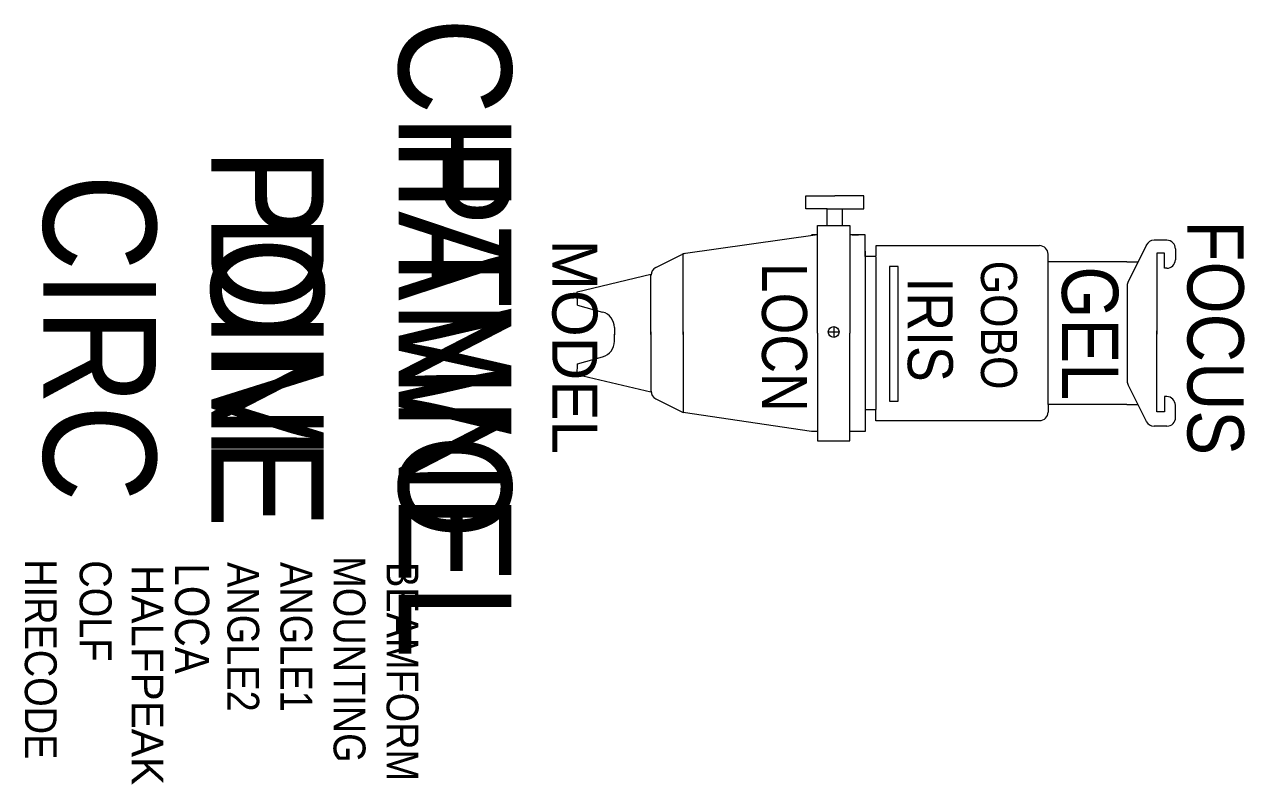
# Model space of a CAD drawing. Extents: x 2159 to 3243, y 187 to 863.
import ezdxf
from ezdxf.enums import TextEntityAlignment as Align

# ---------------------------------------------------------------- set-up
doc = ezdxf.new("R2010")
doc.units = 0
doc.header["$MEASUREMENT"] = 0
doc.layers.get('0').update_dxf_attribs({"linetype": 'CONTINUOUS'})
for name, color, linetype in [('CHANNEL', 3, 'CONTINUOUS'), ('CIRC', 6, 'CONTINUOUS'), ('DIMMER', 4, 'CONTINUOUS'), ('FOCUS', 2, 'CONTINUOUS'), ('GEL', 1, 'CONTINUOUS'), ('LANTERNS', 4, 'CONTINUOUS'), ('LOCATION', 7, 'CONTINUOUS'), ('MODEL', 6, 'CONTINUOUS'), ('PATCH', 5, 'CONTINUOUS'), ('PATCH2', 5, 'CONTINUOUS')]:
    doc.layers.add(name, color=color, linetype=linetype)

msp = doc.modelspace()

# ---------------------------------------------------------------- linework, layer by layer
for p, q in [((2852.8, 710.2), (2878.7, 710.2)), ((2852.8, 698.7), (2852.8, 710.2)), ((2904.6, 710.2), (2878.7, 710.2)), ((2904.6, 698.7), (2904.6, 710.2)), ((2871.9, 698.7), (2852.8, 698.7)), ((2871.6, 698.7), (2889.2, 698.7)), ((2871.9, 684.3), (2871.9, 698.7)), ((2885.5, 684.3), (2885.5, 698.7)), ((2885.5, 698.7), (2904.6, 698.7)), ((2863.4, 683.9), (2892.1, 683.9)), ((2863.4, 588.3), (2863.4, 683.9)), ((2892.1, 683.9), (2892.1, 588.3)), ((2863.4, 675.6), (2744, 658.8)), ((2863.4, 675.6), (2857.9, 675.6)), ((2905.7, 675.6), (2892.1, 675.6)), ((2894, 675.6), (2899.6, 675.6)), ((2905.7, 666), (2905.7, 675.6)), ((2905.7, 656.5), (2905.7, 666)), ((2905.8, 520.5), (2905.8, 661.3)), ((2915.2, 666), (2915.2, 656.5)), ((2943.9, 666), (2915.2, 666)), ((3060.5, 666), (2943.9, 666)), ((3155.4, 666.6), (3139.2, 634.2)), ((3173.6, 670.9), (3162.2, 670.9)), ((3181.3, 663.1), (3181.2, 653.5)), ((2719.6, 646.6), (2742.8, 658.2)), ((2744, 587.1), (2744, 658.8)), ((2915.2, 656.5), (2905.7, 656.5)), ((2915.3, 520.5), (2915.3, 655.9)), ((3068.2, 651.7), (3068.2, 658.4)), ((3068.2, 525), (3068.2, 651.8)), ((3138.1, 651.7), (3068.2, 651.7)), ((3138.1, 651.7), (3147.9, 651.7)), ((3171.6, 659.5), (3164.8, 659.5)), ((3164.8, 659.5), (3164.8, 587.6)), ((3171.6, 646), (3171.6, 659.5)), ((2650, 625.1), (2715.4, 640.6)), ((2715.4, 587.1), (2715.4, 639.8)), ((2935.1, 647.5), (2927.4, 647.5)), ((2927.4, 647.5), (2927.4, 528)), ((2935.1, 528), (2935.1, 647.5)), ((3173.5, 646), (3171.6, 646)), ((3138.4, 630.8), (3138.4, 545.8)), ((2650.1, 613.3), (2650, 625.1)), ((2650.1, 613.3), (2672.4, 607.1)), ((2682.9, 593.3), (2682.9, 586.9)), ((2682.9, 581.1), (2682.9, 587.5)), ((2715.4, 589.5), (2715.4, 536.9)), ((2744, 589.5), (2744, 517.8)), ((2863.4, 588.3), (2863.4, 492.7)), ((2892.1, 492.7), (2892.1, 588.3)), ((3164.8, 518.4), (3164.8, 590.3)), ((2650.1, 561.1), (2672.4, 567.3)), ((2650, 551.5), (2650.1, 561.1)), ((2650, 551.5), (2715.4, 536.1)), ((3155.4, 510), (3139.2, 542.4)), ((3173.5, 532), (3171.6, 532)), ((3171.6, 532), (3171.6, 518.4)), ((2719.6, 530), (2744, 517.8)), ((2915.2, 520.2), (2905.7, 520.2)), ((2905.7, 520.2), (2905.7, 510.6)), ((2915.2, 510.6), (2915.2, 520.2)), ((2927.4, 528), (2935.1, 528)), ((3068.2, 525), (3068.2, 518.3)), ((3138.1, 525), (3068.2, 525)), ((3138.1, 525), (3147.9, 525)), ((3181.3, 513.5), (3181.2, 524.4)), ((2857.9, 501.1), (2744, 517.8)), ((2905.7, 510.6), (2905.7, 501.1)), ((2943.9, 510.6), (2915.2, 510.6)), ((3060.5, 510.6), (2943.9, 510.6)), ((3171.6, 518.4), (3164.8, 518.4)), ((2863.4, 501.1), (2857.9, 501.1)), ((2905.7, 501.1), (2892.1, 501.1)), ((3173.7, 505.8), (3162.2, 505.8)), ((2863.4, 492.7), (2892.1, 492.7))]:
    msp.add_line(p, q)
at = {"linetype": 'CONTINUOUS'}
for p, q in [((2872.9, 589.4), (2882.5, 589.4)), ((2877.7, 594.2), (2877.7, 584.7))]:
    msp.add_line(p, q, dxfattribs=at)
msp.add_circle((2877.7, 589.4), 4.78)
for centre, radius, start, end in [((3060.5, 658.4), 7.65, 0, 90), ((3162.2, 663.2), 7.65, 90, 153.4349), ((3173.6, 663.2), 7.65, 359.2105, 90), ((2746.2, 651.4), 7.65, 96.6943, 116.6375), ((3173.5, 653.6), 7.65, 270, 359.2105), ((2723.1, 639.8), 7.65, 116.6375, 180), ((3146, 630.8), 7.65, 153.4349, 180), ((2668.6, 593.3), 14.3, 0, 74.4642), ((2668.6, 581.1), 14.3, 285.5358, 0), ((3146, 545.8), 7.65, 180, 206.5651), ((2723.1, 536.9), 7.65, 180, 243.3625), ((3173.5, 524.3), 7.65, 0.7503, 90), ((3060.5, 518.3), 7.65, 270, 0), ((3162.2, 513.4), 7.65, 206.5651, 270), ((3173.7, 513.4), 7.65, 270, 0.7503)]:
    msp.add_arc(centre, radius, start, end)
msp.add_point((2877.7, 589.4), dxfattribs=at)

# ---------------------------------------------------------------- texts
at = {"layer": 'CHANNEL', "width": 0.89}
msp.add_attdef('CHANNEL', text='', height=100, rotation=270, dxfattribs=at).set_placement((2491.4, 584.2, 0), align=Align.CENTER)
at = {"layer": 'CIRC', "width": 0.89}
msp.add_attdef('CIRC', text='', height=100, rotation=270, dxfattribs=at).set_placement((2175.8, 584.2, 0), align=Align.CENTER)
at = {"layer": 'DIMMER', "width": 0.89}
msp.add_attdef('DIM', text='', height=100, rotation=270, dxfattribs=at).set_placement((2324.8, 585.1, 0), align=Align.CENTER)
at = {"layer": 'FOCUS', "color": 30, "width": 0.89}
msp.add_attdef('FOCUS', text='', height=50, rotation=270, dxfattribs=at).set_placement((3191.9, 584.2, 0), align=Align.CENTER)
at = {"layer": 'GEL', "width": 0.89}
for tag, height, p in [('GOBO', 32, (3008.5, 595.5, 0)), ('GEL', 50, (3080.4, 588.2, 0))]:
    msp.add_attdef(tag, text='', height=height, rotation=270, dxfattribs=at).set_placement(p, align=Align.CENTER)
at = {"layer": 'LANTERNS', "color": 30, "width": 0.89}
msp.add_attdef('IRIS', text='', height=40, rotation=270, dxfattribs=at).set_placement((2963.5, 591.5, 0), align=Align.MIDDLE)
at = {"layer": 'LANTERNS', "color": 0, "width": 0.89, "flags": 1}
for tag, p, s, height in [('HIRECODE', (2159.3, 387.6, 0), '', 28.3), ('COLF', (2208, 386.6, 0), 'Y', 28.3), ('LOCA', (2292.7, 384, 0), '', 30.3), ('ANGLE2', (2339.1, 385.1, 0), '32', 28.3), ('ANGLE1', (2386.3, 385.1, 0), '24', 28.3), ('MOUNTING', (2433.5, 390.3, 0), 'STANDARD HOOK CLAMP', 28.305), ('BEAMFORM', (2480.6, 385.1, 0), 'C', 28.3)]:
    msp.add_attdef(tag, p, s, height=height, rotation=270, dxfattribs=at)
at = {"layer": 'LANTERNS', "color": 0, "flags": 1}
msp.add_attdef('HALFPEAK', (2254.3, 382.6, 0), '', height=28, rotation=270, dxfattribs=at)
at = {"layer": 'LOCATION', "width": 0.89}
msp.add_attdef('LOCN', text='', height=40, rotation=270, dxfattribs=at).set_placement((2814, 584.7), align=Align.CENTER)
at = {"layer": 'MODEL'}
msp.add_attdef('MODEL', text='S4 36', height=40, rotation=270, dxfattribs=at).set_placement((2627.8, 576.2, 0), align=Align.CENTER)
at = {"layer": 'PATCH', "width": 0.89}
msp.add_attdef('PONE', text='', height=100, rotation=270, dxfattribs=at).set_placement((2324.8, 584.2, 0), align=Align.CENTER)
at = {"layer": 'PATCH2', "width": 0.89}
msp.add_attdef('PTWO', text='', height=100, rotation=270, dxfattribs=at).set_placement((2491.4, 584.2, 0), align=Align.CENTER)

doc.saveas('drawing.dxf')
